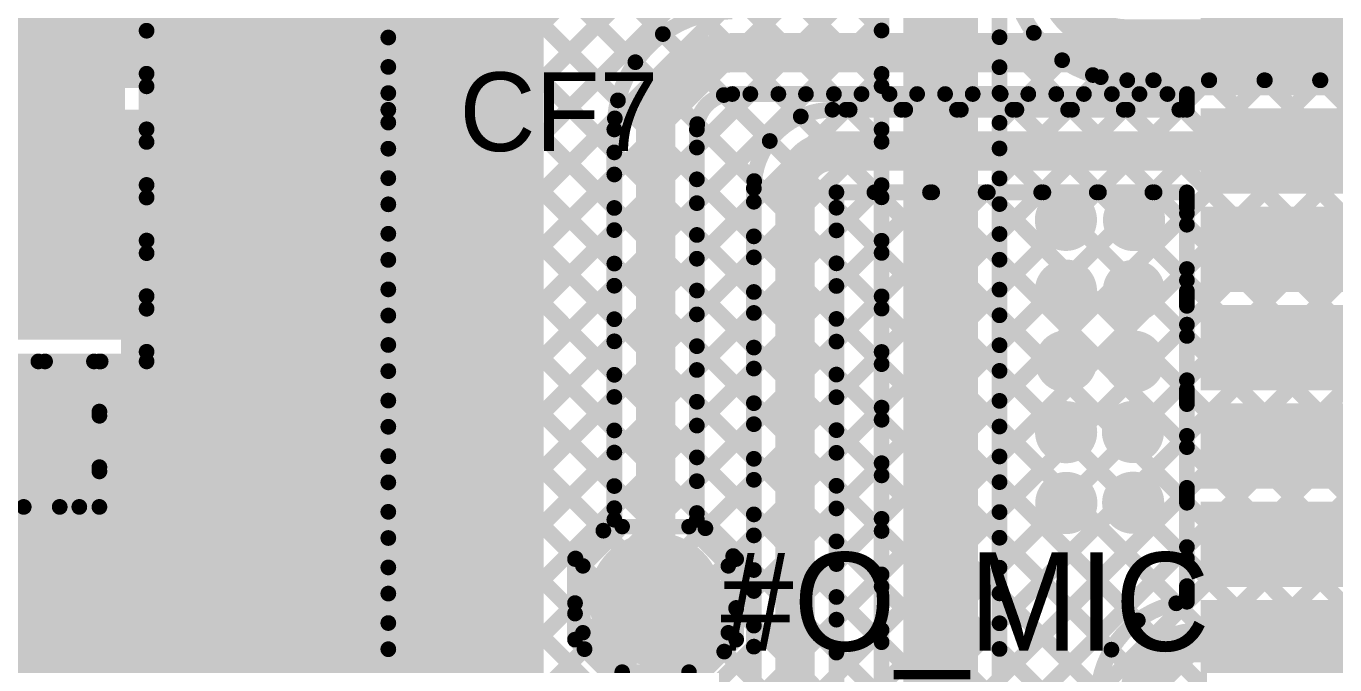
# Model space of a CAD drawing. Header units: millimetres. Extents: x 3.06 to 5.82, y 1.29 to 3.84.
# Drawn here: x 4.235 to 4.901, y 2.899 to 3.224 of the extents above; entities that cross this region are included whole.
import ezdxf

# ---------------------------------------------------------------- set-up
doc = ezdxf.new("R2010")
doc.units = ezdxf.units.MM
doc.header["$MEASUREMENT"] = 0
for name, color, linetype in [('BottomLayer', 5, 'Continuous'), ('BottomSolder', 6, 'Continuous'), ('MultiLayer', 9, 'Continuous'), ('TopLayer', 1, 'Continuous'), ('TopOverlay', 2, 'Continuous'), ('TopPaste', 8, 'Continuous'), ('TopSolder', 216, 'Continuous'), ('ViaHoleLayer', 16, 'Continuous')]:
    doc.layers.add(name, color=color, linetype=linetype)

# ---------------------------------------------------------------- blocks, each defined once
blk = doc.blocks.new('ESP32_WROOM_32__16MB__12')
at = {"layer": 'TopLayer'}
for points in [[(-0.37402, 0.02697), (-0.29528, 0.02697), (-0.37402, 0.0624), (-0.29528, 0.0624)], [(-0.37402, -0.02303), (-0.29528, -0.02303), (-0.37402, 0.0124), (-0.29528, 0.0124)], [(-0.37402, -0.07303), (-0.29528, -0.07303), (-0.37402, -0.0376), (-0.29528, -0.0376)], [(-0.37402, -0.12303), (-0.29528, -0.12303), (-0.37402, -0.0876), (-0.29528, -0.0876)], [(-0.37402, -0.17303), (-0.29528, -0.17303), (-0.37402, -0.1376), (-0.29528, -0.1376)], [(-0.37402, -0.22303), (-0.29528, -0.22303), (-0.37402, -0.1876), (-0.29528, -0.1876)], [(-0.37402, -0.27303), (-0.29528, -0.27303), (-0.37402, -0.2376), (-0.29528, -0.2376)]]:
    blk.add_solid(points, dxfattribs=at)
at = {"layer": 'TopPaste'}
for points in [[(-0.37402, 0.02697), (-0.29528, 0.02697), (-0.37402, 0.0624), (-0.29528, 0.0624)], [(-0.37402, -0.02303), (-0.29528, -0.02303), (-0.37402, 0.0124), (-0.29528, 0.0124)], [(-0.37402, -0.07303), (-0.29528, -0.07303), (-0.37402, -0.0376), (-0.29528, -0.0376)], [(-0.37402, -0.12303), (-0.29528, -0.12303), (-0.37402, -0.0876), (-0.29528, -0.0876)], [(-0.37402, -0.17303), (-0.29528, -0.17303), (-0.37402, -0.1376), (-0.29528, -0.1376)], [(-0.37402, -0.22303), (-0.29528, -0.22303), (-0.37402, -0.1876), (-0.29528, -0.1876)], [(-0.37402, -0.27303), (-0.29528, -0.27303), (-0.37402, -0.2376), (-0.29528, -0.2376)]]:
    blk.add_solid(points, dxfattribs=at)
at = {"layer": 'TopSolder'}
for points in [[(-0.37802, 0.02297), (-0.29128, 0.02297), (-0.37802, 0.0664), (-0.29128, 0.0664)], [(-0.37802, -0.02703), (-0.29128, -0.02703), (-0.37802, 0.0164), (-0.29128, 0.0164)], [(-0.37802, -0.07703), (-0.29128, -0.07703), (-0.37802, -0.0336), (-0.29128, -0.0336)], [(-0.37802, -0.12703), (-0.29128, -0.12703), (-0.37802, -0.0836), (-0.29128, -0.0836)], [(-0.37802, -0.17703), (-0.29128, -0.17703), (-0.37802, -0.1336), (-0.29128, -0.1336)], [(-0.37802, -0.22703), (-0.29128, -0.22703), (-0.37802, -0.1836), (-0.29128, -0.1836)], [(-0.37802, -0.27703), (-0.29128, -0.27703), (-0.37802, -0.2336), (-0.29128, -0.2336)]]:
    blk.add_solid(points, dxfattribs=at)
blk = doc.blocks.new('TEST_POINT_67')
at = {"layer": 'TopLayer', "const_width": 0.03}
blk.add_lwpolyline([(-0.015, 0, 1), (0.015, 0, 1)], format="xyb", close=True, dxfattribs=at)
at = {"layer": 'TopOverlay', "const_width": 0.00787}
for points in [[(-0.037, 0.017), (-0.017, 0.037)], [(-0.017, 0.037), (0.017, 0.037)], [(-0.017, 0.037), (0.017, 0.037)], [(0.017, 0.037), (0.037, 0.017)], [(-0.037, -0.017), (-0.037, 0.017)], [(0.037, -0.017), (0.037, 0.017)], [(-0.037, -0.017), (-0.017, -0.037)], [(0.017, -0.037), (0.037, -0.017)], [(-0.017, -0.037), (0.017, -0.037)], [(-0.017, -0.037), (0.017, -0.037)]]:
    blk.add_lwpolyline(points, dxfattribs=at)
at = {"layer": 'TopOverlay', "const_width": 0.00394}
for points in [[(-0.01897, 0.037, 1), (-0.01503, 0.037, 1)], [(-0.01897, 0.037, 1), (-0.01503, 0.037, 1)], [(-0.01897, 0.037, 1), (-0.01503, 0.037, 1)], [(0.01503, 0.037, 1), (0.01897, 0.037, 1)], [(0.01503, 0.037, 1), (0.01897, 0.037, 1)], [(0.01503, 0.037, 1), (0.01897, 0.037, 1)], [(-0.03897, 0.017, 1), (-0.03503, 0.017, 1)], [(-0.03897, 0.017, 1), (-0.03503, 0.017, 1)], [(0.03503, 0.017, 1), (0.03897, 0.017, 1)], [(0.03503, 0.017, 1), (0.03897, 0.017, 1)], [(-0.03897, -0.017, 1), (-0.03503, -0.017, 1)], [(-0.03897, -0.017, 1), (-0.03503, -0.017, 1)], [(0.03503, -0.017, 1), (0.03897, -0.017, 1)], [(0.03503, -0.017, 1), (0.03897, -0.017, 1)], [(-0.01897, -0.037, 1), (-0.01503, -0.037, 1)], [(-0.01897, -0.037, 1), (-0.01503, -0.037, 1)], [(-0.01897, -0.037, 1), (-0.01503, -0.037, 1)], [(0.01503, -0.037, 1), (0.01897, -0.037, 1)], [(0.01503, -0.037, 1), (0.01897, -0.037, 1)], [(0.01503, -0.037, 1), (0.01897, -0.037, 1)]]:
    blk.add_lwpolyline(points, format="xyb", close=True, dxfattribs=at)
at = {"layer": 'TopPaste', "const_width": 0.03}
blk.add_lwpolyline([(-0.015, 0, 1), (0.015, 0, 1)], format="xyb", close=True, dxfattribs=at)
at = {"layer": 'TopSolder', "const_width": 0.034}
blk.add_lwpolyline([(-0.017, 0, 1), (0.017, 0, 1)], format="xyb", close=True, dxfattribs=at)
blk = doc.blocks.new('EEE_TC1A561UV_85')
at = {"layer": 'TopLayer'}
blk.add_solid([(0.06102, -0.03937), (0.2185, -0.03937), (0.06102, 0.03937), (0.2185, 0.03937)], dxfattribs=at)
at = {"layer": 'TopOverlay', "const_width": 0.01}
for points in [[(0.171, 0.051), (0.171, 0.129)], [(0.171, -0.129), (0.171, -0.051)], [(0.133, -0.167), (0.171, -0.129)], [(-0.109, -0.167), (0.133, -0.167)]]:
    blk.add_lwpolyline(points, dxfattribs=at)
at = {"layer": 'TopOverlay', "const_width": 0.005}
for points in [[(0.1685, 0.051, 1), (0.1735, 0.051, 1)], [(0.1685, -0.051, 1), (0.1735, -0.051, 1)], [(0.1685, -0.129, 1), (0.1735, -0.129, 1)], [(0.1685, -0.129, 1), (0.1735, -0.129, 1)], [(0.1305, -0.167, 1), (0.1355, -0.167, 1)], [(0.1305, -0.167, 1), (0.1355, -0.167, 1)]]:
    blk.add_lwpolyline(points, format="xyb", close=True, dxfattribs=at)
at = {"layer": 'TopPaste'}
blk.add_solid([(0.06102, -0.03937), (0.2185, -0.03937), (0.06102, 0.03937), (0.2185, 0.03937)], dxfattribs=at)
at = {"layer": 'TopSolder'}
blk.add_solid([(0.05702, -0.04337), (0.2225, -0.04337), (0.05702, 0.04337), (0.2225, 0.04337)], dxfattribs=at)

msp = doc.modelspace()

# ---------------------------------------------------------------- linework, layer by layer
at = {"layer": 'BottomLayer'}
for points, const_width in [([(4.10361, 3.618), (4.67, 3.05161)], 0.008), ([(4.13189, 3.618), (4.67, 3.07989)], 0.008), ([(4.16018, 3.618), (4.67, 3.10818)], 0.008), ([(4.18846, 3.618), (4.67, 3.13646)], 0.008), ([(4.21674, 3.618), (4.67, 3.16474)], 0.008), ([(4.24503, 3.618), (4.67, 3.19303)], 0.008), ([(4.27331, 3.618), (4.67, 3.22131)], 0.008), ([(4.138, 3.55532), (4.67, 3.02332)], 0.008), ([(4.138, 3.52704), (4.67, 2.99504)], 0.008), ([(4.67, 2.02914), (4.67, 3.485)], 0.008), ([(4.419, 3.20278), (4.67, 3.45378)], 0.008), ([(4.73, 2.095), (4.73, 3.43274)], 0.008), ([(4.419, 3.17449), (4.67, 3.42549)], 0.008), ([(4.419, 3.14621), (4.67, 3.39721)], 0.008), ([(4.419, 3.11792), (4.67, 3.36892)], 0.008), ([(4.419, 3.08964), (4.67, 3.34064)], 0.008), ([(4.419, 3.06136), (4.67, 3.31236)], 0.008), ([(4.419, 3.03307), (4.67, 3.28407)], 0.008), ([(4.419, 3.00479), (4.67, 3.25579)], 0.008), ([(4.419, 3.181), (4.419, 3.24)], 0.008), ([(4.419, 3.181), (4.419, 3.24)], 0.008), ([(4.419, 2.9765), (4.67, 3.2275)], 0.008), ([(4.73, 3.20265), (4.74744, 3.22009)], 0.008), ([(4.795, 3.217), (5.32183, 3.217)], 0.02), ([(4.419, 3.21775), (4.67, 2.96675)], 0.008), ([(4.73, 3.21788), (5.04209, 2.90579)], 0.008), ([(4.73, 3.17437), (4.76184, 3.2062)], 0.008), ([(4.419, 2.94822), (4.67, 3.19922)], 0.008), ([(4.73, 3.14608), (4.78149, 3.19757)], 0.008), ([(4.73, 2.91981), (5.00619, 3.196)], 0.008), ([(4.73, 2.94809), (4.97791, 3.196)], 0.008), ([(4.73, 3.08951), (4.83649, 3.196)], 0.008), ([(4.73, 3.03294), (4.89306, 3.196)], 0.008), ([(4.73, 3.1178), (4.8082, 3.196)], 0.008), ([(4.73, 2.97638), (4.94962, 3.196)], 0.008), ([(4.73, 3.00466), (4.92134, 3.196)], 0.008), ([(4.73, 2.97638), (4.94962, 3.196)], 0.008), ([(4.73, 2.89152), (5.03448, 3.196)], 0.008), ([(4.73, 3.06123), (4.86477, 3.196)], 0.008), ([(4.73, 2.83495), (5.09105, 3.196)], 0.008), ([(4.73, 2.86324), (5.06276, 3.196)], 0.008), ([(4.73, 2.77839), (5.14761, 3.196)], 0.008), ([(4.73, 2.7501), (5.1759, 3.196)], 0.008), ([(4.73, 2.80667), (5.11933, 3.196)], 0.008), ([(4.73, 2.72182), (5.20418, 3.196)], 0.008), ([(4.77751, 3.19865), (5.07217, 2.904)], 0.008), ([(4.795, 3.196), (5.32183, 3.196)], 0.008), ([(4.80845, 3.196), (5.10045, 2.904)], 0.008), ([(4.83673, 3.196), (5.12873, 2.904)], 0.008), ([(4.86502, 3.196), (5.15702, 2.904)], 0.008), ([(4.8933, 3.196), (5.1853, 2.904)], 0.008), ([(4.419, 3.18947), (4.67, 2.93847)], 0.008), ([(4.73, 3.1896), (5.02399, 2.89561)], 0.008), ([(4.419, 1.731), (4.419, 3.181)], 0.008), ([(4.419, 2.91993), (4.67, 3.17093)], 0.008), ([(4.419, 3.16119), (4.67, 2.91019)], 0.008), ([(4.73, 3.16131), (5.21176, 2.67956)], 0.008), ([(4.419, 2.89165), (4.67, 3.14265)], 0.008), ([(4.419, 3.1329), (4.67, 2.8819)], 0.008), ([(4.73, 3.13303), (5.17184, 2.69119)], 0.008), ([(4.419, 2.86337), (4.67, 3.11437)], 0.008), ([(4.419, 3.10462), (4.67, 2.85362)], 0.008), ([(4.73, 3.10474), (5.14376, 2.69098)], 0.008), ([(4.419, 2.83508), (4.67, 3.08608)], 0.008), ([(4.419, 3.07633), (4.67, 2.82533)], 0.008), ([(4.73, 3.07646), (5.13011, 2.67635)], 0.008), ([(3.938, 3.053), (4.272, 3.053)], 0.008), ([(4.15949, 3.053), (4.23349, 2.979)], 0.008), ([(4.16694, 2.979), (4.24094, 3.053)], 0.008), ([(4.18777, 3.053), (4.26177, 2.979)], 0.008), ([(4.19522, 2.979), (4.26922, 3.053)], 0.008), ([(4.21606, 3.053), (4.272, 2.99706)], 0.008), ([(4.24434, 3.053), (4.272, 3.02534)], 0.008), ([(4.272, 2.979), (4.272, 3.053)], 0.008), ([(4.419, 2.8068), (4.67, 3.0578)], 0.008), ([(4.419, 3.04805), (4.67, 2.79705)], 0.008), ([(4.73, 3.04818), (5.13918, 2.639)], 0.008), ([(4.22351, 2.979), (4.272, 3.02749)], 0.008), ([(4.419, 2.77851), (4.67, 3.02951)], 0.008), ([(4.419, 3.01976), (4.67, 2.76876)], 0.008), ([(4.73, 3.01989), (5.11089, 2.639)], 0.008), ([(4.25179, 2.979), (4.272, 2.99921)], 0.008), ([(4.5222, 2.85343), (4.67, 3.00123)], 0.008), ([(4.419, 2.99148), (4.55524, 2.85524)], 0.008), ([(4.73, 2.99161), (5.08298, 2.63863)], 0.008), ([(3.924, 2.979), (4.272, 2.979)], 0.008), ([(4.55211, 2.85506), (4.67, 2.97294)], 0.008), ([(4.419, 2.96319), (4.52877, 2.85343)], 0.008), ([(4.73, 2.96332), (5.06412, 2.6292)], 0.008), ([(4.57245, 2.84711), (4.67, 2.94466)], 0.008), ([(4.419, 2.93491), (4.50343, 2.85048)], 0.008), ([(4.73, 2.93504), (5.05446, 2.61058)], 0.008), ([(4.5749, 2.82127), (4.67, 2.91638)], 0.008), ([(4.5749, 2.82127), (4.67, 2.91638)], 0.008), ([(4.419, 2.90663), (4.48529, 2.84034)], 0.008), ([(4.73, 2.90675), (5.054, 2.58275)], 0.008)]:
    msp.add_lwpolyline(points, dxfattribs=dict(at, const_width=const_width))
for points, const_width in [([(4.795, 3.217, -0.414214), (4.757, 3.255)], 0.02), ([(4.795, 3.196, -0.414214), (4.736, 3.255)], 0.008)]:
    msp.add_lwpolyline(points, format="xyb", dxfattribs=dict(at, const_width=const_width))
for points, const_width in [([(4.668, 3.22131, 1), (4.672, 3.22131, 1)], 0.004), ([(4.74544, 3.22009, 1), (4.74944, 3.22009, 1)], 0.004), ([(4.79, 3.217, 1), (4.8, 3.217, 1)], 0.01), ([(4.79, 3.217, 1), (4.8, 3.217, 1)], 0.01), ([(4.417, 3.21775, 1), (4.421, 3.21775, 1)], 0.004), ([(4.728, 3.21788, 1), (4.732, 3.21788, 1)], 0.004), ([(4.75984, 3.2062, 1), (4.76384, 3.2062, 1)], 0.004), ([(4.417, 3.20278, 1), (4.421, 3.20278, 1)], 0.004), ([(4.668, 3.19922, 1), (4.672, 3.19922, 1)], 0.004), ([(4.728, 3.20265, 1), (4.732, 3.20265, 1)], 0.004), ([(4.668, 3.19303, 1), (4.672, 3.19303, 1)], 0.004), ([(4.77551, 3.19865, 1), (4.77951, 3.19865, 1)], 0.004), ([(4.77949, 3.19757, 1), (4.78349, 3.19757, 1)], 0.004), ([(4.793, 3.196, 1), (4.797, 3.196, 1)], 0.004), ([(4.793, 3.196, 1), (4.797, 3.196, 1)], 0.004), ([(4.8062, 3.196, 1), (4.8102, 3.196, 1)], 0.004), ([(4.80645, 3.196, 1), (4.81045, 3.196, 1)], 0.004), ([(4.83449, 3.196, 1), (4.83849, 3.196, 1)], 0.004), ([(4.83473, 3.196, 1), (4.83873, 3.196, 1)], 0.004), ([(4.86277, 3.196, 1), (4.86677, 3.196, 1)], 0.004), ([(4.86302, 3.196, 1), (4.86702, 3.196, 1)], 0.004), ([(4.89106, 3.196, 1), (4.89506, 3.196, 1)], 0.004), ([(4.8913, 3.196, 1), (4.8953, 3.196, 1)], 0.004), ([(4.417, 3.18947, 1), (4.421, 3.18947, 1)], 0.004), ([(4.728, 3.1896, 1), (4.732, 3.1896, 1)], 0.004), ([(4.417, 3.181, 1), (4.421, 3.181, 1)], 0.004), ([(4.417, 3.181, 1), (4.421, 3.181, 1)], 0.004), ([(4.417, 3.181, 1), (4.421, 3.181, 1)], 0.004), ([(4.417, 3.17449, 1), (4.421, 3.17449, 1)], 0.004), ([(4.728, 3.17437, 1), (4.732, 3.17437, 1)], 0.004), ([(4.668, 3.17093, 1), (4.672, 3.17093, 1)], 0.004), ([(4.417, 3.16119, 1), (4.421, 3.16119, 1)], 0.004), ([(4.668, 3.16474, 1), (4.672, 3.16474, 1)], 0.004), ([(4.728, 3.16131, 1), (4.732, 3.16131, 1)], 0.004), ([(4.417, 3.14621, 1), (4.421, 3.14621, 1)], 0.004), ([(4.728, 3.14608, 1), (4.732, 3.14608, 1)], 0.004), ([(4.668, 3.14265, 1), (4.672, 3.14265, 1)], 0.004), ([(4.417, 3.1329, 1), (4.421, 3.1329, 1)], 0.004), ([(4.668, 3.13646, 1), (4.672, 3.13646, 1)], 0.004), ([(4.728, 3.13303, 1), (4.732, 3.13303, 1)], 0.004), ([(4.75787, 3.125, 1), (4.76968, 3.125, 1)], 0.01181), ([(4.79254, 3.12489, 1), (4.80435, 3.12489, 1)], 0.01181), ([(4.417, 3.11792, 1), (4.421, 3.11792, 1)], 0.004), ([(4.668, 3.11437, 1), (4.672, 3.11437, 1)], 0.004), ([(4.728, 3.1178, 1), (4.732, 3.1178, 1)], 0.004), ([(4.668, 3.10818, 1), (4.672, 3.10818, 1)], 0.004), ([(4.417, 3.10462, 1), (4.421, 3.10462, 1)], 0.004), ([(4.728, 3.10474, 1), (4.732, 3.10474, 1)], 0.004), ([(4.75787, 3.089, 1), (4.76968, 3.089, 1)], 0.01181), ([(4.79243, 3.08889, 1), (4.80424, 3.08889, 1)], 0.01181), ([(4.417, 3.08964, 1), (4.421, 3.08964, 1)], 0.004), ([(4.668, 3.08608, 1), (4.672, 3.08608, 1)], 0.004), ([(4.728, 3.08951, 1), (4.732, 3.08951, 1)], 0.004), ([(4.668, 3.07989, 1), (4.672, 3.07989, 1)], 0.004), ([(4.417, 3.07633, 1), (4.421, 3.07633, 1)], 0.004), ([(4.728, 3.07646, 1), (4.732, 3.07646, 1)], 0.004), ([(4.417, 3.06136, 1), (4.421, 3.06136, 1)], 0.004), ([(4.728, 3.06123, 1), (4.732, 3.06123, 1)], 0.004), ([(4.75798, 3.053, 1), (4.76979, 3.053, 1)], 0.01181), ([(4.79231, 3.05289, 1), (4.80413, 3.05289, 1)], 0.01181), ([(4.23894, 3.053, 1), (4.24294, 3.053, 1)], 0.004), ([(4.24234, 3.053, 1), (4.24634, 3.053, 1)], 0.004), ([(4.26722, 3.053, 1), (4.27122, 3.053, 1)], 0.004), ([(4.27, 3.053, 1), (4.274, 3.053, 1)], 0.004), ([(4.27, 3.053, 1), (4.274, 3.053, 1)], 0.004), ([(4.668, 3.0578, 1), (4.672, 3.0578, 1)], 0.004), ([(4.417, 3.04805, 1), (4.421, 3.04805, 1)], 0.004), ([(4.668, 3.05161, 1), (4.672, 3.05161, 1)], 0.004), ([(4.728, 3.04818, 1), (4.732, 3.04818, 1)], 0.004), ([(4.417, 3.03307, 1), (4.421, 3.03307, 1)], 0.004), ([(4.728, 3.03294, 1), (4.732, 3.03294, 1)], 0.004), ([(4.27, 3.02749, 1), (4.274, 3.02749, 1)], 0.004), ([(4.668, 3.02951, 1), (4.672, 3.02951, 1)], 0.004), ([(4.27, 3.02534, 1), (4.274, 3.02534, 1)], 0.004), ([(4.417, 3.01976, 1), (4.421, 3.01976, 1)], 0.004), ([(4.668, 3.02332, 1), (4.672, 3.02332, 1)], 0.004), ([(4.728, 3.01989, 1), (4.732, 3.01989, 1)], 0.004), ([(4.75798, 3.017, 1), (4.76979, 3.017, 1)], 0.01181), ([(4.79198, 3.01712, 1), (4.80379, 3.01712, 1)], 0.01181), ([(4.27, 2.99921, 1), (4.274, 2.99921, 1)], 0.004), ([(4.417, 3.00479, 1), (4.421, 3.00479, 1)], 0.004), ([(4.668, 3.00123, 1), (4.672, 3.00123, 1)], 0.004), ([(4.728, 3.00466, 1), (4.732, 3.00466, 1)], 0.004), ([(4.27, 2.99706, 1), (4.274, 2.99706, 1)], 0.004), ([(4.668, 2.99504, 1), (4.672, 2.99504, 1)], 0.004), ([(4.417, 2.99148, 1), (4.421, 2.99148, 1)], 0.004), ([(4.728, 2.99161, 1), (4.732, 2.99161, 1)], 0.004), ([(4.75809, 2.981, 1), (4.76991, 2.981, 1)], 0.01181), ([(4.79209, 2.98112, 1), (4.8039, 2.98112, 1)], 0.01181), ([(4.23149, 2.979, 1), (4.23549, 2.979, 1)], 0.004), ([(4.24979, 2.979, 1), (4.25379, 2.979, 1)], 0.004), ([(4.25977, 2.979, 1), (4.26377, 2.979, 1)], 0.004), ([(4.27, 2.979, 1), (4.274, 2.979, 1)], 0.004), ([(4.27, 2.979, 1), (4.274, 2.979, 1)], 0.004), ([(4.417, 2.9765, 1), (4.421, 2.9765, 1)], 0.004), ([(4.668, 2.97294, 1), (4.672, 2.97294, 1)], 0.004), ([(4.728, 2.97638, 1), (4.732, 2.97638, 1)], 0.004), ([(4.728, 2.97638, 1), (4.732, 2.97638, 1)], 0.004), ([(4.668, 2.96675, 1), (4.672, 2.96675, 1)], 0.004), ([(4.417, 2.96319, 1), (4.421, 2.96319, 1)], 0.004), ([(4.728, 2.96332, 1), (4.732, 2.96332, 1)], 0.004), ([(4.417, 2.94822, 1), (4.421, 2.94822, 1)], 0.004), ([(4.728, 2.94809, 1), (4.732, 2.94809, 1)], 0.004), ([(4.668, 2.94466, 1), (4.672, 2.94466, 1)], 0.004), ([(4.417, 2.93491, 1), (4.421, 2.93491, 1)], 0.004), ([(4.668, 2.93847, 1), (4.672, 2.93847, 1)], 0.004), ([(4.728, 2.93504, 1), (4.732, 2.93504, 1)], 0.004), ([(4.417, 2.91993, 1), (4.421, 2.91993, 1)], 0.004), ([(4.728, 2.91981, 1), (4.732, 2.91981, 1)], 0.004), ([(4.668, 2.91638, 1), (4.672, 2.91638, 1)], 0.004), ([(4.668, 2.91638, 1), (4.672, 2.91638, 1)], 0.004), ([(4.417, 2.90663, 1), (4.421, 2.90663, 1)], 0.004), ([(4.668, 2.91019, 1), (4.672, 2.91019, 1)], 0.004), ([(4.728, 2.90675, 1), (4.732, 2.90675, 1)], 0.004)]:
    msp.add_lwpolyline(points, format="xyb", close=True, dxfattribs=dict(at, const_width=const_width))
for points in [[(4.681, 2.036), (4.719, 2.036), (4.681, 3.474), (4.719, 3.474)], [(4.416, 1.688), (4.464, 1.688), (4.416, 3.257), (4.464, 3.257)], [(4.07, 3.192), (4.408, 3.192), (4.07, 3.23), (4.408, 3.23)], [(4.355, 1.742), (4.408, 1.742), (4.355, 3.229), (4.408, 3.229)], [(3.949, 3.064), (4.348, 3.064), (3.949, 3.181), (4.348, 3.181)], [(4.283, 1.803), (4.348, 1.803), (4.283, 3.181), (4.348, 3.181)], [(3.832, 2.893), (4.274, 2.893), (3.832, 2.968), (4.274, 2.968)], [(4.231, 1.803), (4.274, 1.803), (4.231, 2.965), (4.274, 2.965)]]:
    msp.add_solid(points, dxfattribs=at)
at = {"layer": 'BottomSolder', "const_width": 0.01581}
for points in [[(4.75587, 3.125, 1), (4.77168, 3.125, 1)], [(4.79054, 3.12489, 1), (4.80635, 3.12489, 1)], [(4.75587, 3.089, 1), (4.77168, 3.089, 1)], [(4.79043, 3.08889, 1), (4.80624, 3.08889, 1)], [(4.75598, 3.053, 1), (4.77179, 3.053, 1)], [(4.79031, 3.05289, 1), (4.80613, 3.05289, 1)], [(4.75598, 3.017, 1), (4.77179, 3.017, 1)], [(4.78998, 3.01712, 1), (4.80579, 3.01712, 1)], [(4.75609, 2.981, 1), (4.77191, 2.981, 1)], [(4.79009, 2.98112, 1), (4.8059, 2.98112, 1)]]:
    msp.add_lwpolyline(points, format="xyb", close=True, dxfattribs=at)
at = {"layer": 'MultiLayer', "const_width": 0.01181}
for points in [[(4.75787, 3.125, 1), (4.76968, 3.125, 1)], [(4.79254, 3.12489, 1), (4.80435, 3.12489, 1)], [(4.75787, 3.089, 1), (4.76968, 3.089, 1)], [(4.79243, 3.08889, 1), (4.80424, 3.08889, 1)], [(4.75798, 3.053, 1), (4.76979, 3.053, 1)], [(4.79231, 3.05289, 1), (4.80413, 3.05289, 1)], [(4.75798, 3.017, 1), (4.76979, 3.017, 1)], [(4.79198, 3.01712, 1), (4.80379, 3.01712, 1)], [(4.75809, 2.981, 1), (4.76991, 2.981, 1)], [(4.79209, 2.98112, 1), (4.8039, 2.98112, 1)]]:
    msp.add_lwpolyline(points, format="xyb", close=True, dxfattribs=at)
at = {"layer": 'TopLayer'}
for points, const_width in [([(4.296, 3.2212), (4.702, 3.6272)], 0.008), ([(4.296, 3.19291), (4.702, 3.59891)], 0.008), ([(4.296, 3.053), (4.296, 3.576)], 0.008), ([(4.296, 3.16463), (4.702, 3.57063)], 0.008), ([(4.296, 3.13635), (4.702, 3.54235)], 0.008), ([(4.296, 3.48218), (4.55868, 3.2195)], 0.008), ([(4.296, 3.10806), (4.67, 3.48206)], 0.008), ([(4.296, 3.45389), (4.5447, 3.20519)], 0.008), ([(4.296, 3.07978), (4.67, 3.45378)], 0.008), ([(3.62136, 2.292), (4.75536, 3.426)], 0.008), ([(3.869, 2.59621), (4.69879, 3.426)], 0.008), ([(3.869, 2.56792), (4.72708, 3.426)], 0.008), ([(3.869, 2.62449), (4.67051, 3.426)], 0.008), ([(4.296, 3.42561), (4.53584, 3.18576)], 0.008), ([(4.296, 3.39732), (4.534, 3.15932)], 0.008), ([(4.296, 3.36904), (4.534, 3.13104)], 0.008), ([(4.296, 3.34075), (4.534, 3.10275)], 0.008), ([(4.296, 3.31247), (4.534, 3.07447)], 0.008), ([(4.296, 3.28419), (4.534, 3.04619)], 0.008), ([(4.296, 3.2559), (4.534, 3.0179)], 0.008), ([(4.296, 3.22762), (4.534, 2.98962)], 0.008), ([(4.594, 3.21), (4.87571, 3.21)], 0.02), ([(4.87571, 3.21), (4.985, 3.21)], 0.02), ([(4.296, 3.19933), (4.52842, 2.96692)], 0.008), ([(4.576, 3.1335), (4.6315, 3.189)], 0.008), ([(4.576, 3.16179), (4.60321, 3.189)], 0.008), ([(4.5897, 3.18848), (4.61308, 3.1651)], 0.008), ([(4.594, 3.189), (4.82534, 3.189)], 0.008), ([(4.61746, 3.189), (4.62886, 3.1776)], 0.008), ([(4.64574, 3.189), (4.65374, 3.181)], 0.008), ([(4.65178, 3.181), (4.65978, 3.189)], 0.008), ([(4.67403, 3.189), (4.68203, 3.181)], 0.008), ([(4.68007, 3.181), (4.68807, 3.189)], 0.008), ([(4.70231, 3.189), (4.71031, 3.181)], 0.008), ([(4.70835, 3.181), (4.71635, 3.189)], 0.008), ([(4.7306, 3.189), (4.7386, 3.181)], 0.008), ([(4.73663, 3.181), (4.74463, 3.189)], 0.008), ([(4.75888, 3.189), (4.76688, 3.181)], 0.008), ([(4.76492, 3.181), (4.77292, 3.189)], 0.008), ([(4.78717, 3.189), (4.79517, 3.181)], 0.008), ([(4.7932, 3.181), (4.8012, 3.189)], 0.008), ([(4.81545, 3.189), (4.82345, 3.181)], 0.008), ([(4.82534, 3.18128), (4.82534, 3.18872)], 0.008), ([(4.82534, 3.18128), (4.82534, 3.18872)], 0.008), ([(4.645, 3.181), (4.82534, 3.181)], 0.008), ([(4.82149, 3.181), (4.82534, 3.18485)], 0.008), ([(3.64964, 2.292), (4.53426, 3.17662)], 0.008), ([(4.555, 2.932), (4.555, 3.171)], 0.02), ([(4.5762, 3.17369), (4.60517, 3.14472)], 0.008), ([(4.296, 3.17105), (4.51427, 2.95277)], 0.008), ([(4.534, 2.9725), (4.534, 3.171)], 0.008), ([(4.576, 2.9725), (4.576, 3.171)], 0.008), ([(4.645, 3.16), (4.87571, 3.16)], 0.02), ([(3.67793, 2.292), (4.534, 3.14807)], 0.008), ([(4.626, 2.85831), (4.626, 3.141)], 0.02), ([(4.296, 3.14276), (4.514, 2.92476)], 0.008), ([(4.576, 3.14561), (4.605, 3.11661)], 0.008), ([(4.605, 2.85831), (4.605, 3.141)], 0.008), ([(4.647, 3.06308), (4.72292, 3.139)], 0.008), ([(4.647, 3.139), (4.82534, 3.139)], 0.008), ([(4.647, 3.09137), (4.69463, 3.139)], 0.008), ([(4.647, 3.00651), (4.77949, 3.139)], 0.008), ([(4.647, 3.0348), (4.7512, 3.139)], 0.008), ([(4.647, 3.11965), (4.66635, 3.139)], 0.008), ([(4.647, 2.97823), (4.80777, 3.139)], 0.008), ([(4.647, 2.85831), (4.647, 3.139)], 0.008), ([(4.66746, 3.139), (4.82534, 2.98112)], 0.008), ([(4.69574, 3.139), (4.82534, 3.00941)], 0.008), ([(4.72403, 3.139), (4.82534, 3.03769)], 0.008), ([(4.75231, 3.139), (4.82534, 3.06597)], 0.008), ([(4.7806, 3.139), (4.82534, 3.09426)], 0.008), ([(4.80888, 3.139), (4.82534, 3.12254)], 0.008), ([(4.576, 3.10522), (4.605, 3.13422)], 0.008), ([(4.82534, 3.13128), (4.82534, 3.13872)], 0.008), ([(4.82534, 3.13128), (4.82534, 3.13872)], 0.008), ([(4.647, 3.13118), (4.82534, 2.95284)], 0.008), ([(4.647, 2.94994), (4.82534, 3.12828)], 0.008), ([(4.82534, 3.08872), (4.82534, 3.13128)], 0.008), ([(3.69, 2.27579), (4.534, 3.11979)], 0.008), ([(4.296, 3.11448), (4.53705, 2.87343)], 0.008), ([(4.576, 3.11732), (4.605, 3.08832)], 0.008), ([(4.576, 3.07693), (4.605, 3.10593)], 0.008), ([(4.647, 3.10289), (4.81992, 2.92997)], 0.008), ([(4.647, 2.92166), (4.82534, 3.1)], 0.008), ([(3.72057, 2.27807), (4.534, 3.0915)], 0.008), ([(4.296, 3.0862), (4.52163, 2.86056)], 0.008), ([(4.576, 3.08904), (4.605, 3.06004)], 0.008), ([(4.82534, 3.08128), (4.82534, 3.08872)], 0.008), ([(4.82534, 3.08128), (4.82534, 3.08872)], 0.008), ([(4.82534, 3.03872), (4.82534, 3.08128)], 0.008), ([(4.576, 3.04865), (4.605, 3.07765)], 0.008), ([(4.647, 3.07461), (4.80035, 2.92126)], 0.008), ([(4.647, 2.89338), (4.82534, 3.07171)], 0.008), ([(4.647, 2.89338), (4.82534, 3.07171)], 0.008), ([(3.74777, 2.27699), (4.534, 3.06322)], 0.008), ([(4.576, 3.06075), (4.605, 3.03175)], 0.008), ([(3.869, 2.65278), (4.26922, 3.053)], 0.008), ([(3.869, 2.68106), (4.24094, 3.053)], 0.008), ([(4.072, 3.053), (4.296, 3.053)], 0.008), ([(4.07464, 3.053), (4.37378, 2.75386)], 0.008), ([(4.10292, 3.053), (4.40206, 2.75386)], 0.008), ([(4.1312, 3.053), (4.43035, 2.75386)], 0.008), ([(4.15949, 3.053), (4.45863, 2.75386)], 0.008), ([(4.18777, 3.053), (4.48692, 2.75386)], 0.008), ([(4.21606, 3.053), (4.51485, 2.75421)], 0.008), ([(4.24434, 3.053), (4.52899, 2.76835)], 0.008), ([(4.27263, 3.053), (4.55177, 2.77386)], 0.008), ([(4.296, 3.05791), (4.514, 2.83991)], 0.008), ([(4.576, 3.02037), (4.605, 3.04937)], 0.008), ([(4.647, 3.04632), (4.78693, 2.90639)], 0.008), ([(4.647, 2.86509), (4.82534, 3.04343)], 0.008), ([(4.25558, 2.75651), (4.534, 3.03493)], 0.008), ([(4.576, 3.03247), (4.605, 3.00347)], 0.008), ([(4.82534, 3.03128), (4.82534, 3.03872)], 0.008), ([(4.82534, 3.03128), (4.82534, 3.03872)], 0.008), ([(4.82534, 2.98872), (4.82534, 3.03128)], 0.008), ([(4.576, 2.99208), (4.605, 3.02108)], 0.008), ([(4.57978, 2.76958), (4.82534, 3.01515)], 0.008), ([(4.647, 3.01804), (4.78015, 2.88489)], 0.008), ([(4.28121, 2.75386), (4.534, 3.00665)], 0.008), ([(4.576, 3.00419), (4.605, 2.97519)], 0.008), ([(4.58035, 2.96815), (4.605, 2.9928)], 0.008), ([(4.59392, 2.75544), (4.82534, 2.98686)], 0.008), ([(4.647, 2.98975), (4.78, 2.85675)], 0.008), ([(4.82534, 2.98128), (4.82534, 2.98872)], 0.008), ([(4.82534, 2.98128), (4.82534, 2.98872)], 0.008), ([(4.82534, 2.93872), (4.82534, 2.98128)], 0.008), ([(4.30949, 2.75386), (4.534, 2.97837)], 0.008), ([(4.514, 2.9525), (4.534, 2.9725)], 0.008), ([(4.576, 2.9759), (4.605, 2.9469)], 0.008), ([(4.576, 2.9725), (4.596, 2.9525)], 0.008), ([(4.59449, 2.95401), (4.605, 2.96451)], 0.008), ([(4.647, 2.96147), (4.78, 2.82847)], 0.008), ([(4.596, 2.72924), (4.82534, 2.95858)], 0.008), ([(4.514, 2.9115), (4.514, 2.9525)], 0.008), ([(4.596, 2.9115), (4.596, 2.9525)], 0.008), ([(4.596, 2.92723), (4.605, 2.93623)], 0.008), ([(4.647, 2.93319), (4.78, 2.80019)], 0.008), ([(4.82534, 2.93128), (4.82534, 2.93872)], 0.008), ([(4.82534, 2.93128), (4.82534, 2.93872)], 0.008), ([(4.33778, 2.75386), (4.514, 2.93008)], 0.008), ([(4.596, 2.92762), (4.605, 2.91862)], 0.008), ([(4.83, 2.91), (4.87571, 2.91)], 0.02), ([(4.36606, 2.75386), (4.51885, 2.90665)], 0.008), ([(4.514, 2.9115), (4.5345, 2.891)], 0.008), ([(4.57048, 2.87343), (4.605, 2.90794)], 0.008), ([(4.5755, 2.891), (4.596, 2.9115)], 0.008), ([(4.58992, 2.90542), (4.605, 2.89033)], 0.008), ([(4.647, 2.9049), (4.78, 2.7719)], 0.008)]:
    msp.add_lwpolyline(points, dxfattribs=dict(at, const_width=const_width))
for points, const_width in [([(4.534, 3.171, -0.414214), (4.594, 3.231)], 0.008), ([(4.555, 3.171, -0.414214), (4.594, 3.21)], 0.02), ([(4.576, 3.171, -0.414214), (4.594, 3.189)], 0.008), ([(4.605, 3.141, -0.414214), (4.645, 3.181)], 0.008), ([(4.626, 3.141, -0.414214), (4.645, 3.16)], 0.02), ([(4.78, 2.881, -0.387124), (4.82534, 2.93078)], 0.008), ([(4.801, 2.881, -0.414214), (4.83, 2.91)], 0.02)]:
    msp.add_lwpolyline(points, format="xyb", dxfattribs=dict(at, const_width=const_width))
for points, const_width in [([(4.294, 3.2212, 1), (4.298, 3.2212, 1)], 0.004), ([(4.55668, 3.2195, 1), (4.56068, 3.2195, 1)], 0.004), ([(4.589, 3.21, 1), (4.599, 3.21, 1)], 0.01), ([(4.589, 3.21, 1), (4.599, 3.21, 1)], 0.01), ([(4.87071, 3.21, 1), (4.88071, 3.21, 1)], 0.01), ([(4.87071, 3.21, 1), (4.88071, 3.21, 1)], 0.01), ([(4.294, 3.19933, 1), (4.298, 3.19933, 1)], 0.004), ([(4.5427, 3.20519, 1), (4.5467, 3.20519, 1)], 0.004), ([(4.294, 3.19291, 1), (4.298, 3.19291, 1)], 0.004), ([(4.53384, 3.18576, 1), (4.53784, 3.18576, 1)], 0.004), ([(4.5877, 3.18848, 1), (4.5917, 3.18848, 1)], 0.004), ([(4.592, 3.189, 1), (4.596, 3.189, 1)], 0.004), ([(4.592, 3.189, 1), (4.596, 3.189, 1)], 0.004), ([(4.60121, 3.189, 1), (4.60521, 3.189, 1)], 0.004), ([(4.61546, 3.189, 1), (4.61946, 3.189, 1)], 0.004), ([(4.6295, 3.189, 1), (4.6335, 3.189, 1)], 0.004), ([(4.64374, 3.189, 1), (4.64774, 3.189, 1)], 0.004), ([(4.65778, 3.189, 1), (4.66178, 3.189, 1)], 0.004), ([(4.67203, 3.189, 1), (4.67603, 3.189, 1)], 0.004), ([(4.68607, 3.189, 1), (4.69007, 3.189, 1)], 0.004), ([(4.70031, 3.189, 1), (4.70431, 3.189, 1)], 0.004), ([(4.71435, 3.189, 1), (4.71835, 3.189, 1)], 0.004), ([(4.7286, 3.189, 1), (4.7326, 3.189, 1)], 0.004), ([(4.74263, 3.189, 1), (4.74663, 3.189, 1)], 0.004), ([(4.75688, 3.189, 1), (4.76088, 3.189, 1)], 0.004), ([(4.77092, 3.189, 1), (4.77492, 3.189, 1)], 0.004), ([(4.78517, 3.189, 1), (4.78917, 3.189, 1)], 0.004), ([(4.7992, 3.189, 1), (4.8032, 3.189, 1)], 0.004), ([(4.81345, 3.189, 1), (4.81745, 3.189, 1)], 0.004), ([(4.82334, 3.189, 1), (4.82734, 3.189, 1)], 0.004), ([(4.82334, 3.18872, 1), (4.82734, 3.18872, 1)], 0.004), ([(4.82334, 3.18872, 1), (4.82734, 3.18872, 1)], 0.004), ([(4.643, 3.181, 1), (4.647, 3.181, 1)], 0.004), ([(4.643, 3.181, 1), (4.647, 3.181, 1)], 0.004), ([(4.64978, 3.181, 1), (4.65378, 3.181, 1)], 0.004), ([(4.65174, 3.181, 1), (4.65574, 3.181, 1)], 0.004), ([(4.67807, 3.181, 1), (4.68207, 3.181, 1)], 0.004), ([(4.68003, 3.181, 1), (4.68403, 3.181, 1)], 0.004), ([(4.70635, 3.181, 1), (4.71035, 3.181, 1)], 0.004), ([(4.70831, 3.181, 1), (4.71231, 3.181, 1)], 0.004), ([(4.73463, 3.181, 1), (4.73863, 3.181, 1)], 0.004), ([(4.7366, 3.181, 1), (4.7406, 3.181, 1)], 0.004), ([(4.76292, 3.181, 1), (4.76692, 3.181, 1)], 0.004), ([(4.76488, 3.181, 1), (4.76888, 3.181, 1)], 0.004), ([(4.7912, 3.181, 1), (4.7952, 3.181, 1)], 0.004), ([(4.79317, 3.181, 1), (4.79717, 3.181, 1)], 0.004), ([(4.81949, 3.181, 1), (4.82349, 3.181, 1)], 0.004), ([(4.82145, 3.181, 1), (4.82545, 3.181, 1)], 0.004), ([(4.82334, 3.18485, 1), (4.82734, 3.18485, 1)], 0.004), ([(4.82334, 3.18128, 1), (4.82734, 3.18128, 1)], 0.004), ([(4.82334, 3.18128, 1), (4.82734, 3.18128, 1)], 0.004), ([(4.82334, 3.181, 1), (4.82734, 3.181, 1)], 0.004), ([(4.53226, 3.17662, 1), (4.53626, 3.17662, 1)], 0.004), ([(4.55, 3.171, 1), (4.56, 3.171, 1)], 0.01), ([(4.55, 3.171, 1), (4.56, 3.171, 1)], 0.01), ([(4.5742, 3.17369, 1), (4.5782, 3.17369, 1)], 0.004), ([(4.62686, 3.1776, 1), (4.63086, 3.1776, 1)], 0.004), ([(4.294, 3.17105, 1), (4.298, 3.17105, 1)], 0.004), ([(4.532, 3.171, 1), (4.536, 3.171, 1)], 0.004), ([(4.532, 3.171, 1), (4.536, 3.171, 1)], 0.004), ([(4.574, 3.171, 1), (4.578, 3.171, 1)], 0.004), ([(4.574, 3.171, 1), (4.578, 3.171, 1)], 0.004), ([(4.64, 3.16, 1), (4.65, 3.16, 1)], 0.01), ([(4.64, 3.16, 1), (4.65, 3.16, 1)], 0.01), ([(4.87071, 3.16, 1), (4.88071, 3.16, 1)], 0.01), ([(4.294, 3.16463, 1), (4.298, 3.16463, 1)], 0.004), ([(4.532, 3.15932, 1), (4.536, 3.15932, 1)], 0.004), ([(4.574, 3.16179, 1), (4.578, 3.16179, 1)], 0.004), ([(4.61108, 3.1651, 1), (4.61508, 3.1651, 1)], 0.004), ([(4.532, 3.14807, 1), (4.536, 3.14807, 1)], 0.004), ([(4.621, 3.141, 1), (4.631, 3.141, 1)], 0.01), ([(4.621, 3.141, 1), (4.631, 3.141, 1)], 0.01), ([(4.294, 3.14276, 1), (4.298, 3.14276, 1)], 0.004), ([(4.574, 3.14561, 1), (4.578, 3.14561, 1)], 0.004), ([(4.603, 3.141, 1), (4.607, 3.141, 1)], 0.004), ([(4.603, 3.141, 1), (4.607, 3.141, 1)], 0.004), ([(4.60317, 3.14472, 1), (4.60717, 3.14472, 1)], 0.004), ([(4.645, 3.139, 1), (4.649, 3.139, 1)], 0.004), ([(4.645, 3.139, 1), (4.649, 3.139, 1)], 0.004), ([(4.66435, 3.139, 1), (4.66835, 3.139, 1)], 0.004), ([(4.66546, 3.139, 1), (4.66946, 3.139, 1)], 0.004), ([(4.69263, 3.139, 1), (4.69663, 3.139, 1)], 0.004), ([(4.69374, 3.139, 1), (4.69774, 3.139, 1)], 0.004), ([(4.72092, 3.139, 1), (4.72492, 3.139, 1)], 0.004), ([(4.72203, 3.139, 1), (4.72603, 3.139, 1)], 0.004), ([(4.7492, 3.139, 1), (4.7532, 3.139, 1)], 0.004), ([(4.75031, 3.139, 1), (4.75431, 3.139, 1)], 0.004), ([(4.77749, 3.139, 1), (4.78149, 3.139, 1)], 0.004), ([(4.7786, 3.139, 1), (4.7826, 3.139, 1)], 0.004), ([(4.80577, 3.139, 1), (4.80977, 3.139, 1)], 0.004), ([(4.80688, 3.139, 1), (4.81088, 3.139, 1)], 0.004), ([(4.82334, 3.139, 1), (4.82734, 3.139, 1)], 0.004), ([(4.294, 3.13635, 1), (4.298, 3.13635, 1)], 0.004), ([(4.574, 3.1335, 1), (4.578, 3.1335, 1)], 0.004), ([(4.603, 3.13422, 1), (4.607, 3.13422, 1)], 0.004), ([(4.75787, 3.125, 1), (4.76968, 3.125, 1)], 0.01181), ([(4.79254, 3.12489, 1), (4.80435, 3.12489, 1)], 0.01181), ([(4.82334, 3.13872, 1), (4.82734, 3.13872, 1)], 0.004), ([(4.82334, 3.13872, 1), (4.82734, 3.13872, 1)], 0.004), ([(4.532, 3.13104, 1), (4.536, 3.13104, 1)], 0.004), ([(4.645, 3.13118, 1), (4.649, 3.13118, 1)], 0.004), ([(4.82334, 3.13128, 1), (4.82734, 3.13128, 1)], 0.004), ([(4.82334, 3.13128, 1), (4.82734, 3.13128, 1)], 0.004), ([(4.82334, 3.13128, 1), (4.82734, 3.13128, 1)], 0.004), ([(4.82334, 3.12828, 1), (4.82734, 3.12828, 1)], 0.004), ([(4.532, 3.11979, 1), (4.536, 3.11979, 1)], 0.004), ([(4.645, 3.11965, 1), (4.649, 3.11965, 1)], 0.004), ([(4.82334, 3.12254, 1), (4.82734, 3.12254, 1)], 0.004), ([(4.294, 3.11448, 1), (4.298, 3.11448, 1)], 0.004), ([(4.574, 3.11732, 1), (4.578, 3.11732, 1)], 0.004), ([(4.603, 3.11661, 1), (4.607, 3.11661, 1)], 0.004), ([(4.294, 3.10806, 1), (4.298, 3.10806, 1)], 0.004), ([(4.603, 3.10593, 1), (4.607, 3.10593, 1)], 0.004), ([(4.532, 3.10275, 1), (4.536, 3.10275, 1)], 0.004), ([(4.574, 3.10522, 1), (4.578, 3.10522, 1)], 0.004), ([(4.645, 3.10289, 1), (4.649, 3.10289, 1)], 0.004), ([(4.82334, 3.1, 1), (4.82734, 3.1, 1)], 0.004), ([(4.75787, 3.089, 1), (4.76968, 3.089, 1)], 0.01181), ([(4.79243, 3.08889, 1), (4.80424, 3.08889, 1)], 0.01181), ([(4.82334, 3.09426, 1), (4.82734, 3.09426, 1)], 0.004), ([(4.294, 3.0862, 1), (4.298, 3.0862, 1)], 0.004), ([(4.532, 3.0915, 1), (4.536, 3.0915, 1)], 0.004), ([(4.574, 3.08904, 1), (4.578, 3.08904, 1)], 0.004), ([(4.603, 3.08832, 1), (4.607, 3.08832, 1)], 0.004), ([(4.645, 3.09137, 1), (4.649, 3.09137, 1)], 0.004), ([(4.82334, 3.08872, 1), (4.82734, 3.08872, 1)], 0.004), ([(4.82334, 3.08872, 1), (4.82734, 3.08872, 1)], 0.004), ([(4.82334, 3.08872, 1), (4.82734, 3.08872, 1)], 0.004), ([(4.294, 3.07978, 1), (4.298, 3.07978, 1)], 0.004), ([(4.82334, 3.08128, 1), (4.82734, 3.08128, 1)], 0.004), ([(4.82334, 3.08128, 1), (4.82734, 3.08128, 1)], 0.004), ([(4.82334, 3.08128, 1), (4.82734, 3.08128, 1)], 0.004), ([(4.532, 3.07447, 1), (4.536, 3.07447, 1)], 0.004), ([(4.574, 3.07693, 1), (4.578, 3.07693, 1)], 0.004), ([(4.603, 3.07765, 1), (4.607, 3.07765, 1)], 0.004), ([(4.645, 3.07461, 1), (4.649, 3.07461, 1)], 0.004), ([(4.82334, 3.07171, 1), (4.82734, 3.07171, 1)], 0.004), ([(4.82334, 3.07171, 1), (4.82734, 3.07171, 1)], 0.004), ([(4.82334, 3.06597, 1), (4.82734, 3.06597, 1)], 0.004), ([(4.532, 3.06322, 1), (4.536, 3.06322, 1)], 0.004), ([(4.574, 3.06075, 1), (4.578, 3.06075, 1)], 0.004), ([(4.603, 3.06004, 1), (4.607, 3.06004, 1)], 0.004), ([(4.645, 3.06308, 1), (4.649, 3.06308, 1)], 0.004), ([(4.75798, 3.053, 1), (4.76979, 3.053, 1)], 0.01181), ([(4.79231, 3.05289, 1), (4.80413, 3.05289, 1)], 0.01181), ([(4.23894, 3.053, 1), (4.24294, 3.053, 1)], 0.004), ([(4.24234, 3.053, 1), (4.24634, 3.053, 1)], 0.004), ([(4.26722, 3.053, 1), (4.27122, 3.053, 1)], 0.004), ([(4.27063, 3.053, 1), (4.27463, 3.053, 1)], 0.004), ([(4.294, 3.05791, 1), (4.298, 3.05791, 1)], 0.004), ([(4.294, 3.053, 1), (4.298, 3.053, 1)], 0.004), ([(4.294, 3.053, 1), (4.298, 3.053, 1)], 0.004), ([(4.532, 3.04619, 1), (4.536, 3.04619, 1)], 0.004), ([(4.574, 3.04865, 1), (4.578, 3.04865, 1)], 0.004), ([(4.603, 3.04937, 1), (4.607, 3.04937, 1)], 0.004), ([(4.645, 3.04632, 1), (4.649, 3.04632, 1)], 0.004), ([(4.82334, 3.04343, 1), (4.82734, 3.04343, 1)], 0.004), ([(4.532, 3.03493, 1), (4.536, 3.03493, 1)], 0.004), ([(4.574, 3.03247, 1), (4.578, 3.03247, 1)], 0.004), ([(4.645, 3.0348, 1), (4.649, 3.0348, 1)], 0.004), ([(4.82334, 3.03872, 1), (4.82734, 3.03872, 1)], 0.004), ([(4.82334, 3.03872, 1), (4.82734, 3.03872, 1)], 0.004), ([(4.82334, 3.03872, 1), (4.82734, 3.03872, 1)], 0.004), ([(4.82334, 3.03769, 1), (4.82734, 3.03769, 1)], 0.004), ([(4.603, 3.03175, 1), (4.607, 3.03175, 1)], 0.004), ([(4.82334, 3.03128, 1), (4.82734, 3.03128, 1)], 0.004), ([(4.82334, 3.03128, 1), (4.82734, 3.03128, 1)], 0.004), ([(4.82334, 3.03128, 1), (4.82734, 3.03128, 1)], 0.004), ([(4.574, 3.02037, 1), (4.578, 3.02037, 1)], 0.004), ([(4.603, 3.02108, 1), (4.607, 3.02108, 1)], 0.004), ([(4.75798, 3.017, 1), (4.76979, 3.017, 1)], 0.01181), ([(4.79198, 3.01712, 1), (4.80379, 3.01712, 1)], 0.01181), ([(4.532, 3.0179, 1), (4.536, 3.0179, 1)], 0.004), ([(4.645, 3.01804, 1), (4.649, 3.01804, 1)], 0.004), ([(4.82334, 3.01515, 1), (4.82734, 3.01515, 1)], 0.004), ([(4.532, 3.00665, 1), (4.536, 3.00665, 1)], 0.004), ([(4.645, 3.00651, 1), (4.649, 3.00651, 1)], 0.004), ([(4.82334, 3.00941, 1), (4.82734, 3.00941, 1)], 0.004), ([(4.574, 3.00419, 1), (4.578, 3.00419, 1)], 0.004), ([(4.603, 3.00347, 1), (4.607, 3.00347, 1)], 0.004), ([(4.603, 2.9928, 1), (4.607, 2.9928, 1)], 0.004), ([(4.532, 2.98962, 1), (4.536, 2.98962, 1)], 0.004), ([(4.574, 2.99208, 1), (4.578, 2.99208, 1)], 0.004), ([(4.645, 2.98975, 1), (4.649, 2.98975, 1)], 0.004), ([(4.75809, 2.981, 1), (4.76991, 2.981, 1)], 0.01181), ([(4.79209, 2.98112, 1), (4.8039, 2.98112, 1)], 0.01181), ([(4.82334, 2.98872, 1), (4.82734, 2.98872, 1)], 0.004), ([(4.82334, 2.98872, 1), (4.82734, 2.98872, 1)], 0.004), ([(4.82334, 2.98872, 1), (4.82734, 2.98872, 1)], 0.004), ([(4.82334, 2.98686, 1), (4.82734, 2.98686, 1)], 0.004), ([(4.82334, 2.98128, 1), (4.82734, 2.98128, 1)], 0.004), ([(4.82334, 2.98128, 1), (4.82734, 2.98128, 1)], 0.004), ([(4.82334, 2.98128, 1), (4.82734, 2.98128, 1)], 0.004), ([(4.82334, 2.98112, 1), (4.82734, 2.98112, 1)], 0.004), ([(4.532, 2.97837, 1), (4.536, 2.97837, 1)], 0.004), ([(4.532, 2.9725, 1), (4.536, 2.9725, 1)], 0.004), ([(4.532, 2.9725, 1), (4.536, 2.9725, 1)], 0.004), ([(4.574, 2.9759, 1), (4.578, 2.9759, 1)], 0.004), ([(4.574, 2.9725, 1), (4.578, 2.9725, 1)], 0.004), ([(4.574, 2.9725, 1), (4.578, 2.9725, 1)], 0.004), ([(4.603, 2.97519, 1), (4.607, 2.97519, 1)], 0.004), ([(4.645, 2.97823, 1), (4.649, 2.97823, 1)], 0.004), ([(4.52642, 2.96692, 1), (4.53042, 2.96692, 1)], 0.004), ([(4.57835, 2.96815, 1), (4.58235, 2.96815, 1)], 0.004), ([(4.603, 2.96451, 1), (4.607, 2.96451, 1)], 0.004), ([(4.645, 2.96147, 1), (4.649, 2.96147, 1)], 0.004), ([(4.51227, 2.95277, 1), (4.51627, 2.95277, 1)], 0.004), ([(4.59249, 2.95401, 1), (4.59649, 2.95401, 1)], 0.004), ([(4.82334, 2.95858, 1), (4.82734, 2.95858, 1)], 0.004), ([(4.82334, 2.95284, 1), (4.82734, 2.95284, 1)], 0.004), ([(4.512, 2.9525, 1), (4.516, 2.9525, 1)], 0.004), ([(4.512, 2.9525, 1), (4.516, 2.9525, 1)], 0.004), ([(4.594, 2.9525, 1), (4.598, 2.9525, 1)], 0.004), ([(4.594, 2.9525, 1), (4.598, 2.9525, 1)], 0.004), ([(4.603, 2.9469, 1), (4.607, 2.9469, 1)], 0.004), ([(4.645, 2.94994, 1), (4.649, 2.94994, 1)], 0.004), ([(4.55, 2.932, 1), (4.56, 2.932, 1)], 0.01), ([(4.603, 2.93623, 1), (4.607, 2.93623, 1)], 0.004), ([(4.645, 2.93319, 1), (4.649, 2.93319, 1)], 0.004), ([(4.82334, 2.93872, 1), (4.82734, 2.93872, 1)], 0.004), ([(4.82334, 2.93872, 1), (4.82734, 2.93872, 1)], 0.004), ([(4.82334, 2.93872, 1), (4.82734, 2.93872, 1)], 0.004), ([(4.512, 2.93008, 1), (4.516, 2.93008, 1)], 0.004), ([(4.594, 2.92762, 1), (4.598, 2.92762, 1)], 0.004), ([(4.594, 2.92723, 1), (4.598, 2.92723, 1)], 0.004), ([(4.81792, 2.92997, 1), (4.82192, 2.92997, 1)], 0.004), ([(4.82334, 2.93128, 1), (4.82734, 2.93128, 1)], 0.004), ([(4.82334, 2.93128, 1), (4.82734, 2.93128, 1)], 0.004), ([(4.82334, 2.93078, 1), (4.82734, 2.93078, 1)], 0.004), ([(4.512, 2.92476, 1), (4.516, 2.92476, 1)], 0.004), ([(4.645, 2.92166, 1), (4.649, 2.92166, 1)], 0.004), ([(4.79835, 2.92126, 1), (4.80235, 2.92126, 1)], 0.004), ([(4.603, 2.91862, 1), (4.607, 2.91862, 1)], 0.004), ([(4.825, 2.91, 1), (4.835, 2.91, 1)], 0.01), ([(4.825, 2.91, 1), (4.835, 2.91, 1)], 0.01), ([(4.87071, 2.91, 1), (4.88071, 2.91, 1)], 0.01), ([(4.512, 2.9115, 1), (4.516, 2.9115, 1)], 0.004), ([(4.512, 2.9115, 1), (4.516, 2.9115, 1)], 0.004), ([(4.51685, 2.90665, 1), (4.52085, 2.90665, 1)], 0.004), ([(4.594, 2.9115, 1), (4.598, 2.9115, 1)], 0.004), ([(4.594, 2.9115, 1), (4.598, 2.9115, 1)], 0.004), ([(4.603, 2.90794, 1), (4.607, 2.90794, 1)], 0.004), ([(4.78493, 2.90639, 1), (4.78893, 2.90639, 1)], 0.004), ([(4.58792, 2.90542, 1), (4.59192, 2.90542, 1)], 0.004), ([(4.645, 2.9049, 1), (4.649, 2.9049, 1)], 0.004)]:
    msp.add_lwpolyline(points, format="xyb", close=True, dxfattribs=dict(at, const_width=const_width))
for points in [[(4.299, 2.931), (4.498, 2.931), (4.299, 3.585), (4.498, 3.585)], [(3.95, 3.064), (4.285, 3.064), (3.95, 3.565), (4.285, 3.565)], [(3.871, 2.776), (4.498, 2.776), (3.871, 3.051), (4.498, 3.051)]]:
    msp.add_solid(points, dxfattribs=at)
at = {"layer": 'TopSolder', "const_width": 0.01581}
for points in [[(4.75587, 3.125, 1), (4.77168, 3.125, 1)], [(4.79054, 3.12489, 1), (4.80635, 3.12489, 1)], [(4.75587, 3.089, 1), (4.77168, 3.089, 1)], [(4.79043, 3.08889, 1), (4.80624, 3.08889, 1)], [(4.75598, 3.053, 1), (4.77179, 3.053, 1)], [(4.79031, 3.05289, 1), (4.80613, 3.05289, 1)], [(4.75598, 3.017, 1), (4.77179, 3.017, 1)], [(4.78998, 3.01712, 1), (4.80579, 3.01712, 1)], [(4.75609, 2.981, 1), (4.77191, 2.981, 1)], [(4.79009, 2.98112, 1), (4.8059, 2.98112, 1)]]:
    msp.add_lwpolyline(points, format="xyb", close=True, dxfattribs=at)
at = {"layer": 'ViaHoleLayer', "const_width": 0.00787}
for points in [[(4.75984, 3.125, 1), (4.76771, 3.125, 1)], [(4.79451, 3.12489, 1), (4.80238, 3.12489, 1)], [(4.75984, 3.089, 1), (4.76771, 3.089, 1)], [(4.79439, 3.08889, 1), (4.80227, 3.08889, 1)], [(4.75995, 3.053, 1), (4.76783, 3.053, 1)], [(4.79428, 3.05289, 1), (4.80216, 3.05289, 1)], [(4.75995, 3.017, 1), (4.76783, 3.017, 1)], [(4.79395, 3.01712, 1), (4.80182, 3.01712, 1)], [(4.76006, 2.981, 1), (4.76794, 2.981, 1)], [(4.79406, 2.98112, 1), (4.80193, 2.98112, 1)]]:
    msp.add_lwpolyline(points, format="xyb", close=True, dxfattribs=at)

# ---------------------------------------------------------------- block references
for name, p in [('ESP32_WROOM_32__16MB__12', (5.21035, 3.16531)), ('TEST_POINT_67', (4.555, 2.932))]:
    msp.add_blockref(name, p)
at = {"rotation": 360}
msp.add_blockref('EEE_TC1A561UV_85', (4.27, 3.105), dxfattribs=at)

# ---------------------------------------------------------------- texts
at = {"layer": 'TopOverlay'}
msp.add_text('CF7', height=0.04, dxfattribs=at).set_placement((4.45524, 3.16))
msp.add_text('#O_MIC', height=0.05, rotation=360, dxfattribs=at).set_placement((4.588, 2.90583))

doc.saveas('drawing.dxf')
